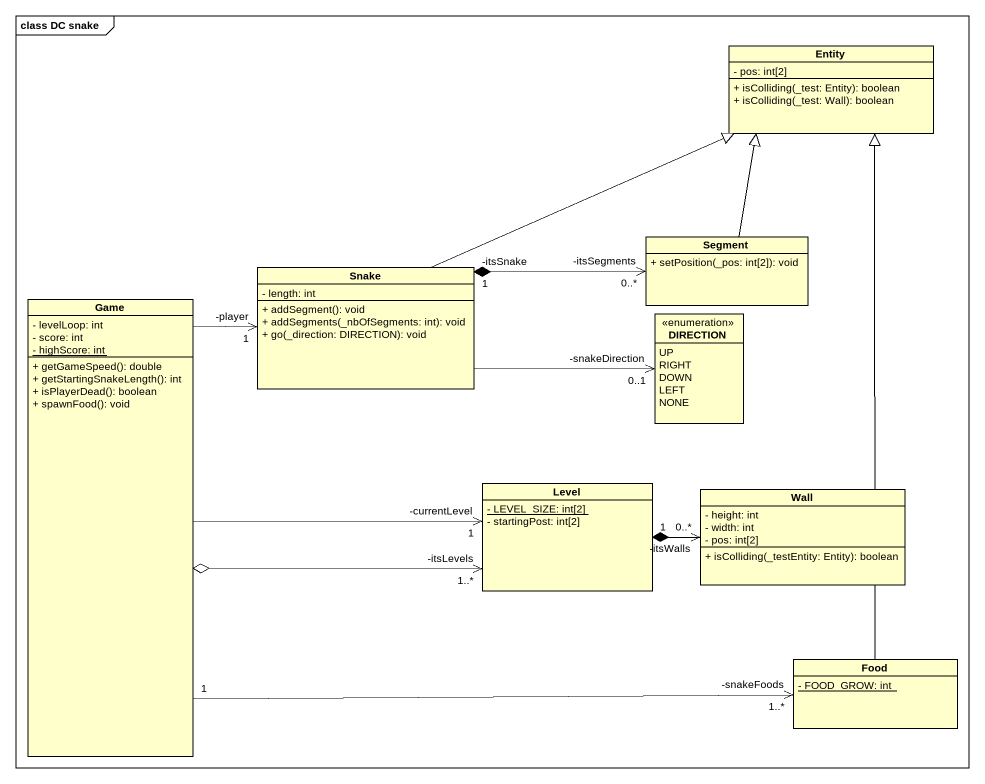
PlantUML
@startuml
mainframe class DC snake
hide circle
hide empty members
skinparam classAttributeIconSize 0
class "Entity" as Entity_ {
  - pos: int[2]
  + isColliding(_test: Entity): boolean
  + isColliding(_test: Wall): boolean
}
class Snake {
  - length: int
  + addSegment(): void
  + addSegments(_nbOfSegments: int): void
  + go(_direction: DIRECTION): void
}
class Segment {
  + setPosition(_pos: int[2]): void
}
class Game {
  - levelLoop: int
  - score: int
  {static} - highScore: int
  + getGameSpeed(): double
  + getStartingSnakeLength(): int
  + isPlayerDead(): boolean
  + spawnFood(): void
}
enum DIRECTION {
  UP
  RIGHT
  DOWN
  LEFT
  NONE
}
class Level {
  {static} - LEVEL_SIZE: int[2]
  - startingPost: int[2]
}
class Wall {
  - height: int
  - width: int
  - pos: int[2]
  + isColliding(_testEntity: Entity): boolean
}
class Food {
  {static} - FOOD_GROW: int
}
Snake -right-|> Entity_
Snake -right-> "-snakeDirection\n0..1" DIRECTION
Segment -up-|> Entity_
Segment "-itsSegments\n0..*" <-left-* "-itsSnake\n1" Snake
Game -up-> "-player\n1" Snake
Game -right-> "-currentLevel\n1" Level
Game "1" -right-> "-snakeFoods\n1..*" Food
Level "-itsLevels\n1..*" <-left-o Game
Level "1" *-right-> "-itsWalls\n0..*" Wall
Food -up-|> Entity_
@enduml
